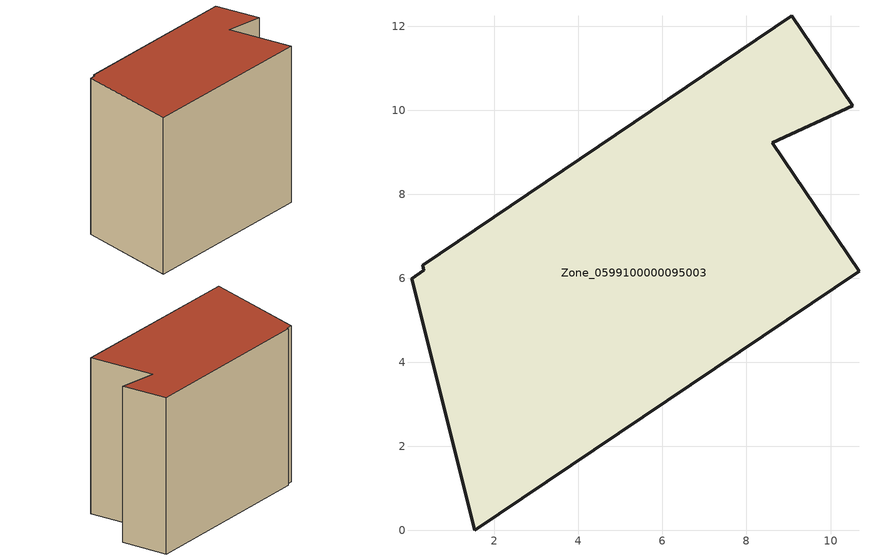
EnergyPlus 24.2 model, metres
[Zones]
Zone_0599100000095003
 floor ground (C_G): 0.32,6.19 0.3,6.31 9.07,12.25 10.53,10.1 8.61,9.23 10.68,6.17 1.53,0 0.03,5.99 z0
 wall outside (C_F): 0.03,5.99 1.53,0 10.68,6.17 8.61,9.23 10.53,10.1 9.07,12.25 0.3,6.31 0.32,6.19 0.03,5.99 z0:8.35
 roof outside (C_R): 0.32,6.19 0.03,5.99 1.53,0 10.68,6.17 8.61,9.23 10.53,10.1 9.07,12.25 0.3,6.31 z8.35
[BUILDING]
Pand.0599100000095003: North Axis=0; Terrain=City; Loads Convergence Tolerance Value=0.04; Temperature Convergence Tolerance Value=0.4; Solar Distribution=FullExterior; Maximum Number of Warmup Days=25; Minimum Number of Warmup Days=1
[Site:Location]
Rotterdam.The.Hague.AP_ZH_NLD Design_Conditions: Latitude=51.96; Longitude=4.45; Time Zone=1; Elevation=-4.5
[SITE:GROUNDTEMPERATURE:BUILDINGSURFACE]
18, 18, 18, 18, 18, 18, 18, 18, 18, 18, 18, 18
[MATERIAL] Thermal Absorptance=0.9; Solar Absorptance=0.7; Visible Absorptance=0.7
Name | Roughness | Thickness | Conductivity | Density | Specific Heat
G.TI.1992-2005 | MediumSmooth | 0.15 | 0.06 | 540 | 1210
F.TI.1992-2005 | Rough | 0.3 | 0.12 | 1920 | 840
R.TI.1992-2005 | MediumRough | 0.2 | 0.08 | 1500 | 1000
[CONSTRUCTION]
C_G: G.TI.1992-2005
C_F: F.TI.1992-2005
C_R: R.TI.1992-2005
[ZONE]
Zone_0599100000095003: Type=1; Multiplier=1; Ceiling Height=Autocalculate; Volume=Autocalculate; Floor Area=autocalculate; Part of Total Floor Area=Yes
[ZONEINFILTRATION:DESIGNFLOWRATE]
Infil_Zone_0599100000095003: Zone or ZoneList or Space or SpaceList=Zone_0599100000095003; Schedule=AlwaysOn; Design Flow Rate Calculation Method=Flow/Area; Flow Rate per Floor Area=0.0015; Constant Term Coefficient=1; Temperature Term Coefficient=0; Velocity Term Coefficient=0; Velocity Squared Term Coefficient=0
[HVACTEMPLATE:ZONE:IDEALLOADSAIRSYSTEM]
Zone_0599100000095003: Maximum Heating Supply Air Temperature=50; Minimum Cooling Supply Air Temperature=13; Maximum Heating Supply Air Humidity Ratio=0.0156; Minimum Cooling Supply Air Humidity Ratio=0.0077; Heating Limit=NoLimit; Cooling Limit=NoLimit; Dehumidification Control Type=ConstantSensibleHeatRatio; Cooling Sensible Heat Ratio=0.7; Dehumidification Setpoint=60; Humidification Control Type=None; Humidification Setpoint=30; Outdoor Air Method=None; Outdoor Air Flow Rate per Person=0.00944; Outdoor Air Flow Rate per Zone Floor Area=0; Outdoor Air Flow Rate per Zone=0; Demand Controlled Ventilation Type=None; Outdoor Air Economizer Type=NoEconomizer; Heat Recovery Type=None; Sensible Heat Recovery Effectiveness=0.7; Latent Heat Recovery Effectiveness=0.65
[ZONECONTROL:THERMOSTAT]
ThermostatControl_Zone_0599100000095003: Zone or ZoneList=Zone_0599100000095003; Control Type Schedule=DualSetpointControlType; Control 1=Thermostat_Zone_0599100000095003; Temperature Difference Between Cutout And Setpoint=0
[THERMOSTATSETPOINT:DUALSETPOINT]
Thermostat_Zone_0599100000095003: Heating Setpoint Temperature Schedule=HeatingSetpoint_Zone_0599100000095003; Cooling Setpoint Temperature Schedule=CoolingSetpoint_Zone_0599100000095003
[SCHEDULE:COMPACT]
HeatingSetpoint_Zone_0599100000095003: Through: 12/31, For: AllDays, Until: 24:00, 21
CoolingSetpoint_Zone_0599100000095003: Through: 12/31, For: AllDays, Until: 24:00, 24
DualSetpointControlType: Through: 12/31, For: AllDays, Until: 24:00, 4
AlwaysOn: Through: 12/31, For: AllDays, Until: 24:00, 1
